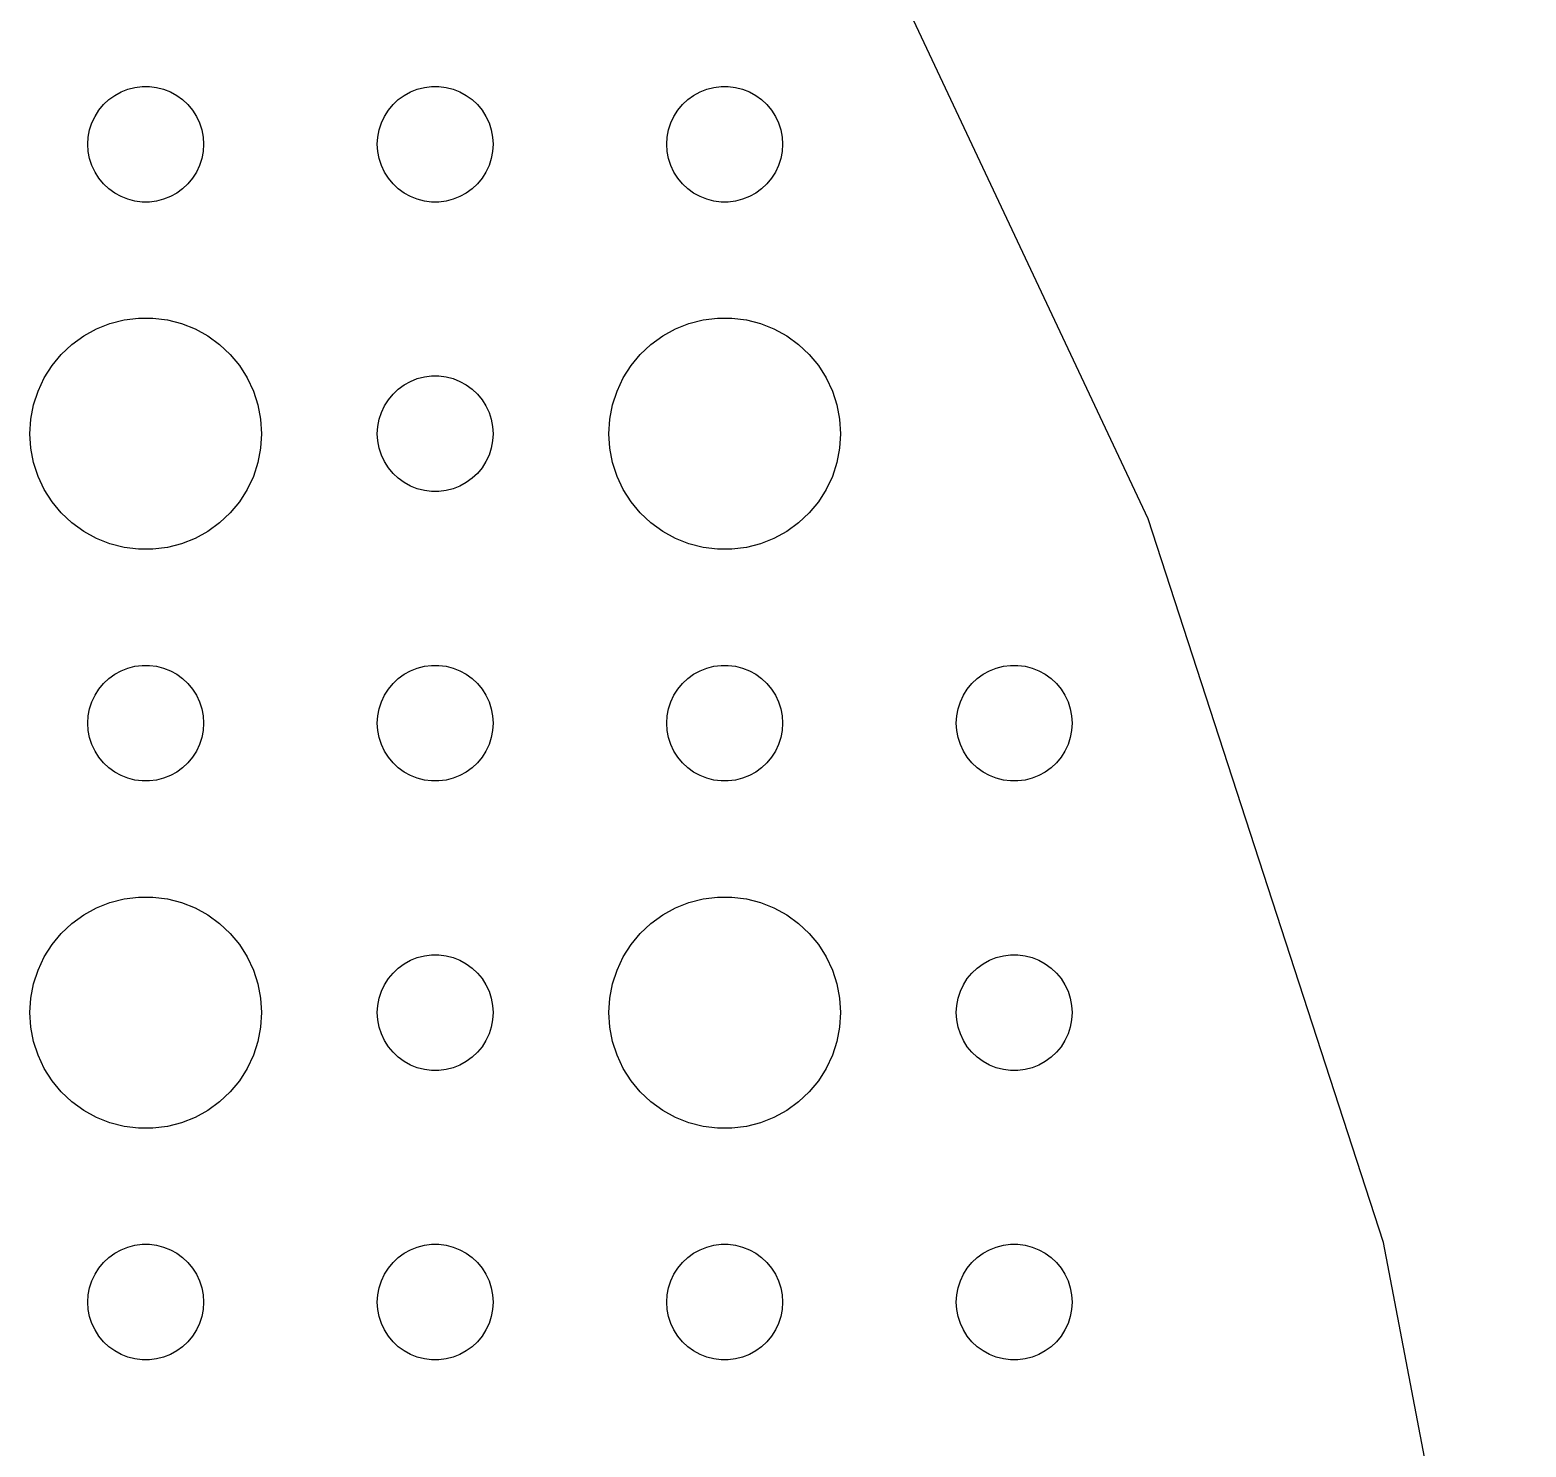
# Model space of a CAD drawing. Header units: metres. Extents: x -157 to 157, y -157 to 157.
# Drawn here: x 117 to 155.76, y 33.74 to 70.46 of the extents above; entities that cross this region are included whole.
import ezdxf

# ---------------------------------------------------------------- set-up
doc = ezdxf.new("R2010")
doc.units = ezdxf.units.M

msp = doc.modelspace()

# ---------------------------------------------------------------- linework, layer by layer
for p, q in [((145.975, 57.7955), (137.58, 75.6353)), ((119.719, 68.9734), (119.906, 68.997)), ((119.906, 68.997), (120.094, 68.997)), ((120.094, 68.997), (120.281, 68.9734)), ((127.219, 68.9734), (127.406, 68.997)), ((127.406, 68.997), (127.594, 68.997)), ((127.594, 68.997), (127.781, 68.9734)), ((134.719, 68.9734), (134.906, 68.997)), ((134.906, 68.997), (135.094, 68.997)), ((135.094, 68.997), (135.281, 68.9734)), ((118.907, 68.5268), (119.044, 68.6558)), ((119.044, 68.6558), (119.196, 68.7665)), ((119.196, 68.7665), (119.361, 68.8572)), ((119.361, 68.8572), (119.536, 68.9266)), ((119.536, 68.9266), (119.719, 68.9734)), ((120.281, 68.9734), (120.464, 68.9266)), ((120.464, 68.9266), (120.639, 68.8572)), ((120.639, 68.8572), (120.804, 68.7665)), ((120.804, 68.7665), (120.956, 68.6558)), ((120.956, 68.6558), (121.093, 68.5268)), ((126.407, 68.5268), (126.544, 68.6558)), ((126.544, 68.6558), (126.696, 68.7665)), ((126.696, 68.7665), (126.861, 68.8572)), ((126.861, 68.8572), (127.036, 68.9266)), ((127.036, 68.9266), (127.219, 68.9734)), ((127.781, 68.9734), (127.964, 68.9266)), ((127.964, 68.9266), (128.139, 68.8572)), ((128.139, 68.8572), (128.304, 68.7665)), ((128.304, 68.7665), (128.456, 68.6558)), ((128.456, 68.6558), (128.593, 68.5268)), ((133.907, 68.5268), (134.044, 68.6558)), ((134.044, 68.6558), (134.196, 68.7665)), ((134.196, 68.7665), (134.361, 68.8572)), ((134.361, 68.8572), (134.536, 68.9266)), ((134.536, 68.9266), (134.719, 68.9734)), ((135.281, 68.9734), (135.464, 68.9266)), ((135.464, 68.9266), (135.639, 68.8572)), ((135.639, 68.8572), (135.804, 68.7665)), ((135.804, 68.7665), (135.956, 68.6558)), ((135.956, 68.6558), (136.093, 68.5268)), ((118.605, 68.0522), (118.686, 68.2226)), ((118.686, 68.2226), (118.786, 68.3817)), ((118.786, 68.3817), (118.907, 68.5268)), ((121.093, 68.5268), (121.214, 68.3817)), ((121.214, 68.3817), (121.314, 68.2226)), ((121.314, 68.2226), (121.395, 68.0522)), ((126.105, 68.0522), (126.186, 68.2226)), ((126.186, 68.2226), (126.286, 68.3817)), ((126.286, 68.3817), (126.407, 68.5268)), ((128.593, 68.5268), (128.714, 68.3817)), ((128.714, 68.3817), (128.814, 68.2226)), ((128.814, 68.2226), (128.895, 68.0522)), ((133.605, 68.0522), (133.686, 68.2226)), ((133.686, 68.2226), (133.786, 68.3817)), ((133.786, 68.3817), (133.907, 68.5268)), ((136.093, 68.5268), (136.214, 68.3817)), ((136.214, 68.3817), (136.314, 68.2226)), ((136.314, 68.2226), (136.395, 68.0522)), ((118.512, 67.688), (118.547, 67.873)), ((118.547, 67.873), (118.605, 68.0522)), ((121.395, 68.0522), (121.453, 67.873)), ((121.453, 67.873), (121.488, 67.688)), ((126.012, 67.688), (126.047, 67.873)), ((126.047, 67.873), (126.105, 68.0522)), ((128.895, 68.0522), (128.953, 67.873)), ((128.953, 67.873), (128.988, 67.688)), ((133.512, 67.688), (133.547, 67.873)), ((133.547, 67.873), (133.605, 68.0522)), ((136.395, 68.0522), (136.453, 67.873)), ((136.453, 67.873), (136.488, 67.688)), ((118.5, 67.5), (118.512, 67.688)), ((118.512, 67.312), (118.5, 67.5)), ((121.488, 67.688), (121.5, 67.5)), ((121.5, 67.5), (121.488, 67.312)), ((126, 67.5), (126.012, 67.688)), ((126.012, 67.312), (126, 67.5)), ((128.988, 67.688), (129, 67.5)), ((129, 67.5), (128.988, 67.312)), ((133.5, 67.5), (133.512, 67.688)), ((133.512, 67.312), (133.5, 67.5)), ((136.488, 67.688), (136.5, 67.5)), ((136.5, 67.5), (136.488, 67.312)), ((118.547, 67.127), (118.512, 67.312)), ((118.605, 66.9478), (118.547, 67.127)), ((121.453, 67.127), (121.395, 66.9478)), ((121.488, 67.312), (121.453, 67.127)), ((126.047, 67.127), (126.012, 67.312)), ((126.105, 66.9478), (126.047, 67.127)), ((128.953, 67.127), (128.895, 66.9478)), ((128.988, 67.312), (128.953, 67.127)), ((133.547, 67.127), (133.512, 67.312)), ((133.605, 66.9478), (133.547, 67.127)), ((136.453, 67.127), (136.395, 66.9478)), ((136.488, 67.312), (136.453, 67.127)), ((118.686, 66.7774), (118.605, 66.9478)), ((118.786, 66.6183), (118.686, 66.7774)), ((121.314, 66.7774), (121.214, 66.6183)), ((121.395, 66.9478), (121.314, 66.7774)), ((126.186, 66.7774), (126.105, 66.9478)), ((126.286, 66.6183), (126.186, 66.7774)), ((128.814, 66.7774), (128.714, 66.6183)), ((128.895, 66.9478), (128.814, 66.7774)), ((133.686, 66.7774), (133.605, 66.9478)), ((133.786, 66.6183), (133.686, 66.7774)), ((136.314, 66.7774), (136.214, 66.6183)), ((136.395, 66.9478), (136.314, 66.7774)), ((118.907, 66.4732), (118.786, 66.6183)), ((119.044, 66.3442), (118.907, 66.4732)), ((119.196, 66.2335), (119.044, 66.3442)), ((120.956, 66.3442), (120.804, 66.2335)), ((121.093, 66.4732), (120.956, 66.3442)), ((121.214, 66.6183), (121.093, 66.4732)), ((126.407, 66.4732), (126.286, 66.6183)), ((126.544, 66.3442), (126.407, 66.4732)), ((126.696, 66.2335), (126.544, 66.3442)), ((128.456, 66.3442), (128.304, 66.2335)), ((128.593, 66.4732), (128.456, 66.3442)), ((128.714, 66.6183), (128.593, 66.4732)), ((133.907, 66.4732), (133.786, 66.6183)), ((134.044, 66.3442), (133.907, 66.4732)), ((134.196, 66.2335), (134.044, 66.3442)), ((135.956, 66.3442), (135.804, 66.2335)), ((136.093, 66.4732), (135.956, 66.3442)), ((136.214, 66.6183), (136.093, 66.4732)), ((119.361, 66.1428), (119.196, 66.2335)), ((119.536, 66.0734), (119.361, 66.1428)), ((119.719, 66.0266), (119.536, 66.0734)), ((119.906, 66.003), (119.719, 66.0266)), ((120.094, 66.003), (119.906, 66.003)), ((120.281, 66.0266), (120.094, 66.003)), ((120.464, 66.0734), (120.281, 66.0266)), ((120.639, 66.1428), (120.464, 66.0734)), ((120.804, 66.2335), (120.639, 66.1428)), ((126.861, 66.1428), (126.696, 66.2335)), ((127.036, 66.0734), (126.861, 66.1428)), ((127.219, 66.0266), (127.036, 66.0734)), ((127.406, 66.003), (127.219, 66.0266)), ((127.594, 66.003), (127.406, 66.003)), ((127.781, 66.0266), (127.594, 66.003)), ((127.964, 66.0734), (127.781, 66.0266)), ((128.139, 66.1428), (127.964, 66.0734)), ((128.304, 66.2335), (128.139, 66.1428)), ((134.361, 66.1428), (134.196, 66.2335)), ((134.536, 66.0734), (134.361, 66.1428)), ((134.719, 66.0266), (134.536, 66.0734)), ((134.906, 66.003), (134.719, 66.0266)), ((135.094, 66.003), (134.906, 66.003)), ((135.281, 66.0266), (135.094, 66.003)), ((135.464, 66.0734), (135.281, 66.0266)), ((135.639, 66.1428), (135.464, 66.0734)), ((135.804, 66.2335), (135.639, 66.1428)), ((118.723, 62.7145), (119.073, 62.8532)), ((119.073, 62.8532), (119.438, 62.9469)), ((119.438, 62.9469), (119.812, 62.9941)), ((119.812, 62.9941), (120.188, 62.9941)), ((120.188, 62.9941), (120.562, 62.9469)), ((120.562, 62.9469), (120.927, 62.8532)), ((120.927, 62.8532), (121.277, 62.7145)), ((133.723, 62.7145), (134.073, 62.8532)), ((134.073, 62.8532), (134.438, 62.9469)), ((134.438, 62.9469), (134.812, 62.9941)), ((134.812, 62.9941), (135.188, 62.9941)), ((135.188, 62.9941), (135.562, 62.9469)), ((135.562, 62.9469), (135.927, 62.8532)), ((135.927, 62.8532), (136.277, 62.7145)), ((118.088, 62.3115), (118.393, 62.533)), ((118.393, 62.533), (118.723, 62.7145)), ((121.277, 62.7145), (121.607, 62.533)), ((121.607, 62.533), (121.912, 62.3115)), ((133.088, 62.3115), (133.393, 62.533)), ((133.393, 62.533), (133.723, 62.7145)), ((136.277, 62.7145), (136.607, 62.533)), ((136.607, 62.533), (136.912, 62.3115)), ((117.573, 61.7634), (117.813, 62.0536)), ((117.813, 62.0536), (118.088, 62.3115)), ((121.912, 62.3115), (122.187, 62.0536)), ((122.187, 62.0536), (122.427, 61.7634)), ((132.573, 61.7634), (132.813, 62.0536)), ((132.813, 62.0536), (133.088, 62.3115)), ((136.912, 62.3115), (137.187, 62.0536)), ((137.187, 62.0536), (137.427, 61.7634)), ((117.371, 61.4453), (117.573, 61.7634)), ((122.427, 61.7634), (122.629, 61.4453)), ((132.371, 61.4453), (132.573, 61.7634)), ((137.427, 61.7634), (137.629, 61.4453)), ((117.211, 61.1044), (117.371, 61.4453)), ((122.629, 61.4453), (122.789, 61.1044)), ((126.544, 61.1558), (126.696, 61.2665)), ((126.696, 61.2665), (126.861, 61.3572)), ((126.861, 61.3572), (127.036, 61.4266)), ((127.036, 61.4266), (127.219, 61.4734)), ((127.219, 61.4734), (127.406, 61.497)), ((127.406, 61.497), (127.594, 61.497)), ((127.594, 61.497), (127.781, 61.4734)), ((127.781, 61.4734), (127.964, 61.4266)), ((127.964, 61.4266), (128.139, 61.3572)), ((128.139, 61.3572), (128.304, 61.2665)), ((128.304, 61.2665), (128.456, 61.1558)), ((132.211, 61.1044), (132.371, 61.4453)), ((137.629, 61.4453), (137.789, 61.1044)), ((117.094, 60.7461), (117.211, 61.1044)), ((122.789, 61.1044), (122.906, 60.7461)), ((126.186, 60.7226), (126.286, 60.8817)), ((126.286, 60.8817), (126.407, 61.0268)), ((126.407, 61.0268), (126.544, 61.1558)), ((128.456, 61.1558), (128.593, 61.0268)), ((128.593, 61.0268), (128.714, 60.8817)), ((128.714, 60.8817), (128.814, 60.7226)), ((132.094, 60.7461), (132.211, 61.1044)), ((137.789, 61.1044), (137.906, 60.7461)), ((117.024, 60.376), (117.094, 60.7461)), ((122.906, 60.7461), (122.976, 60.376)), ((126.047, 60.373), (126.105, 60.5522)), ((126.105, 60.5522), (126.186, 60.7226)), ((128.814, 60.7226), (128.895, 60.5522)), ((128.895, 60.5522), (128.953, 60.373)), ((132.024, 60.376), (132.094, 60.7461)), ((137.906, 60.7461), (137.976, 60.376)), ((117, 60), (117.024, 60.376)), ((122.976, 60.376), (123, 60)), ((126, 60), (126.012, 60.188)), ((126.012, 60.188), (126.047, 60.373)), ((128.953, 60.373), (128.988, 60.188)), ((128.988, 60.188), (129, 60)), ((132, 60), (132.024, 60.376)), ((137.976, 60.376), (138, 60)), ((117.024, 59.624), (117, 60)), ((123, 60), (122.976, 59.624)), ((126.012, 59.812), (126, 60)), ((126.047, 59.627), (126.012, 59.812)), ((128.988, 59.812), (128.953, 59.627)), ((129, 60), (128.988, 59.812)), ((132.024, 59.624), (132, 60)), ((138, 60), (137.976, 59.624)), ((117.094, 59.2539), (117.024, 59.624)), ((122.976, 59.624), (122.906, 59.2539)), ((126.105, 59.4478), (126.047, 59.627)), ((126.186, 59.2774), (126.105, 59.4478)), ((128.895, 59.4478), (128.814, 59.2774)), ((128.953, 59.627), (128.895, 59.4478)), ((132.094, 59.2539), (132.024, 59.624)), ((137.976, 59.624), (137.906, 59.2539)), ((117.211, 58.8956), (117.094, 59.2539)), ((122.906, 59.2539), (122.789, 58.8956)), ((126.286, 59.1183), (126.186, 59.2774)), ((126.407, 58.9732), (126.286, 59.1183)), ((126.544, 58.8442), (126.407, 58.9732)), ((128.593, 58.9732), (128.456, 58.8442)), ((128.714, 59.1183), (128.593, 58.9732)), ((128.814, 59.2774), (128.714, 59.1183)), ((132.211, 58.8956), (132.094, 59.2539)), ((137.906, 59.2539), (137.789, 58.8956)), ((117.371, 58.5547), (117.211, 58.8956)), ((117.573, 58.2366), (117.371, 58.5547)), ((122.629, 58.5547), (122.427, 58.2366)), ((122.789, 58.8956), (122.629, 58.5547)), ((126.696, 58.7335), (126.544, 58.8442)), ((126.861, 58.6428), (126.696, 58.7335)), ((127.036, 58.5734), (126.861, 58.6428)), ((127.219, 58.5266), (127.036, 58.5734)), ((127.964, 58.5734), (127.781, 58.5266)), ((128.139, 58.6428), (127.964, 58.5734)), ((128.304, 58.7335), (128.139, 58.6428)), ((128.456, 58.8442), (128.304, 58.7335)), ((132.371, 58.5547), (132.211, 58.8956)), ((132.573, 58.2366), (132.371, 58.5547)), ((137.629, 58.5547), (137.427, 58.2366)), ((137.789, 58.8956), (137.629, 58.5547)), ((117.813, 57.9464), (117.573, 58.2366)), ((122.427, 58.2366), (122.187, 57.9464)), ((127.406, 58.503), (127.219, 58.5266)), ((127.594, 58.503), (127.406, 58.503)), ((127.781, 58.5266), (127.594, 58.503)), ((132.813, 57.9464), (132.573, 58.2366)), ((137.427, 58.2366), (137.187, 57.9464)), ((118.088, 57.6885), (117.813, 57.9464)), ((122.187, 57.9464), (121.912, 57.6885)), ((133.088, 57.6885), (132.813, 57.9464)), ((137.187, 57.9464), (136.912, 57.6885)), ((152.068, 39.0443), (145.975, 57.7955)), ((118.393, 57.467), (118.088, 57.6885)), ((118.723, 57.2855), (118.393, 57.467)), ((121.607, 57.467), (121.277, 57.2855)), ((121.912, 57.6885), (121.607, 57.467)), ((133.393, 57.467), (133.088, 57.6885)), ((133.723, 57.2855), (133.393, 57.467)), ((136.607, 57.467), (136.277, 57.2855)), ((136.912, 57.6885), (136.607, 57.467)), ((119.073, 57.1468), (118.723, 57.2855)), ((119.438, 57.0531), (119.073, 57.1468)), ((119.812, 57.0059), (119.438, 57.0531)), ((120.188, 57.0059), (119.812, 57.0059)), ((120.562, 57.0531), (120.188, 57.0059)), ((120.927, 57.1468), (120.562, 57.0531)), ((121.277, 57.2855), (120.927, 57.1468)), ((134.073, 57.1468), (133.723, 57.2855)), ((134.438, 57.0531), (134.073, 57.1468)), ((134.812, 57.0059), (134.438, 57.0531)), ((135.188, 57.0059), (134.812, 57.0059)), ((135.562, 57.0531), (135.188, 57.0059)), ((135.927, 57.1468), (135.562, 57.0531)), ((136.277, 57.2855), (135.927, 57.1468)), ((119.361, 53.8572), (119.536, 53.9266)), ((119.536, 53.9266), (119.719, 53.9734)), ((119.719, 53.9734), (119.906, 53.997)), ((119.906, 53.997), (120.094, 53.997)), ((120.094, 53.997), (120.281, 53.9734)), ((120.281, 53.9734), (120.464, 53.9266)), ((120.464, 53.9266), (120.639, 53.8572)), ((126.861, 53.8572), (127.036, 53.9266)), ((127.036, 53.9266), (127.219, 53.9734)), ((127.219, 53.9734), (127.406, 53.997)), ((127.406, 53.997), (127.594, 53.997)), ((127.594, 53.997), (127.781, 53.9734)), ((127.781, 53.9734), (127.964, 53.9266)), ((127.964, 53.9266), (128.139, 53.8572)), ((134.361, 53.8572), (134.536, 53.9266)), ((134.536, 53.9266), (134.719, 53.9734)), ((134.719, 53.9734), (134.906, 53.997)), ((134.906, 53.997), (135.094, 53.997)), ((135.094, 53.997), (135.281, 53.9734)), ((135.281, 53.9734), (135.464, 53.9266)), ((135.464, 53.9266), (135.639, 53.8572)), ((141.861, 53.8572), (142.036, 53.9266)), ((142.036, 53.9266), (142.219, 53.9734)), ((142.219, 53.9734), (142.406, 53.997)), ((142.406, 53.997), (142.594, 53.997)), ((142.594, 53.997), (142.781, 53.9734)), ((142.781, 53.9734), (142.964, 53.9266)), ((142.964, 53.9266), (143.139, 53.8572)), ((118.786, 53.3817), (118.907, 53.5268)), ((118.907, 53.5268), (119.044, 53.6558)), ((119.044, 53.6558), (119.196, 53.7665)), ((119.196, 53.7665), (119.361, 53.8572)), ((120.639, 53.8572), (120.804, 53.7665)), ((120.804, 53.7665), (120.956, 53.6558)), ((120.956, 53.6558), (121.093, 53.5268)), ((121.093, 53.5268), (121.214, 53.3817)), ((126.286, 53.3817), (126.407, 53.5268)), ((126.407, 53.5268), (126.544, 53.6558)), ((126.544, 53.6558), (126.696, 53.7665)), ((126.696, 53.7665), (126.861, 53.8572)), ((128.139, 53.8572), (128.304, 53.7665)), ((128.304, 53.7665), (128.456, 53.6558)), ((128.456, 53.6558), (128.593, 53.5268)), ((128.593, 53.5268), (128.714, 53.3817)), ((133.786, 53.3817), (133.907, 53.5268)), ((133.907, 53.5268), (134.044, 53.6558)), ((134.044, 53.6558), (134.196, 53.7665)), ((134.196, 53.7665), (134.361, 53.8572)), ((135.639, 53.8572), (135.804, 53.7665)), ((135.804, 53.7665), (135.956, 53.6558)), ((135.956, 53.6558), (136.093, 53.5268)), ((136.093, 53.5268), (136.214, 53.3817)), ((141.286, 53.3817), (141.407, 53.5268)), ((141.407, 53.5268), (141.544, 53.6558)), ((141.544, 53.6558), (141.696, 53.7665)), ((141.696, 53.7665), (141.861, 53.8572)), ((143.139, 53.8572), (143.304, 53.7665)), ((143.304, 53.7665), (143.456, 53.6558)), ((143.456, 53.6558), (143.593, 53.5268)), ((143.593, 53.5268), (143.714, 53.3817)), ((118.605, 53.0522), (118.686, 53.2226)), ((118.686, 53.2226), (118.786, 53.3817)), ((121.214, 53.3817), (121.314, 53.2226)), ((121.314, 53.2226), (121.395, 53.0522)), ((126.105, 53.0522), (126.186, 53.2226)), ((126.186, 53.2226), (126.286, 53.3817)), ((128.714, 53.3817), (128.814, 53.2226)), ((128.814, 53.2226), (128.895, 53.0522)), ((133.605, 53.0522), (133.686, 53.2226)), ((133.686, 53.2226), (133.786, 53.3817)), ((136.214, 53.3817), (136.314, 53.2226)), ((136.314, 53.2226), (136.395, 53.0522)), ((141.105, 53.0522), (141.186, 53.2226)), ((141.186, 53.2226), (141.286, 53.3817)), ((143.714, 53.3817), (143.814, 53.2226)), ((143.814, 53.2226), (143.895, 53.0522)), ((118.512, 52.688), (118.547, 52.873)), ((118.547, 52.873), (118.605, 53.0522)), ((121.395, 53.0522), (121.453, 52.873)), ((121.453, 52.873), (121.488, 52.688)), ((126.012, 52.688), (126.047, 52.873)), ((126.047, 52.873), (126.105, 53.0522)), ((128.895, 53.0522), (128.953, 52.873)), ((128.953, 52.873), (128.988, 52.688)), ((133.512, 52.688), (133.547, 52.873)), ((133.547, 52.873), (133.605, 53.0522)), ((136.395, 53.0522), (136.453, 52.873)), ((136.453, 52.873), (136.488, 52.688)), ((141.012, 52.688), (141.047, 52.873)), ((141.047, 52.873), (141.105, 53.0522)), ((143.895, 53.0522), (143.953, 52.873)), ((143.953, 52.873), (143.988, 52.688)), ((118.5, 52.5), (118.512, 52.688)), ((118.512, 52.312), (118.5, 52.5)), ((121.488, 52.688), (121.5, 52.5)), ((121.5, 52.5), (121.488, 52.312)), ((126, 52.5), (126.012, 52.688)), ((126.012, 52.312), (126, 52.5)), ((128.988, 52.688), (129, 52.5)), ((129, 52.5), (128.988, 52.312)), ((133.5, 52.5), (133.512, 52.688)), ((133.512, 52.312), (133.5, 52.5)), ((136.488, 52.688), (136.5, 52.5)), ((136.5, 52.5), (136.488, 52.312)), ((141, 52.5), (141.012, 52.688)), ((141.012, 52.312), (141, 52.5)), ((143.988, 52.688), (144, 52.5)), ((144, 52.5), (143.988, 52.312)), ((118.547, 52.127), (118.512, 52.312)), ((118.605, 51.9478), (118.547, 52.127)), ((118.686, 51.7774), (118.605, 51.9478)), ((121.395, 51.9478), (121.314, 51.7774)), ((121.453, 52.127), (121.395, 51.9478)), ((121.488, 52.312), (121.453, 52.127)), ((126.047, 52.127), (126.012, 52.312)), ((126.105, 51.9478), (126.047, 52.127)), ((126.186, 51.7774), (126.105, 51.9478)), ((128.895, 51.9478), (128.814, 51.7774)), ((128.953, 52.127), (128.895, 51.9478)), ((128.988, 52.312), (128.953, 52.127)), ((133.547, 52.127), (133.512, 52.312)), ((133.605, 51.9478), (133.547, 52.127)), ((133.686, 51.7774), (133.605, 51.9478)), ((136.395, 51.9478), (136.314, 51.7774)), ((136.453, 52.127), (136.395, 51.9478)), ((136.488, 52.312), (136.453, 52.127)), ((141.047, 52.127), (141.012, 52.312)), ((141.105, 51.9478), (141.047, 52.127)), ((141.186, 51.7774), (141.105, 51.9478)), ((143.895, 51.9478), (143.814, 51.7774)), ((143.953, 52.127), (143.895, 51.9478)), ((143.988, 52.312), (143.953, 52.127)), ((118.786, 51.6183), (118.686, 51.7774)), ((118.907, 51.4732), (118.786, 51.6183)), ((121.214, 51.6183), (121.093, 51.4732)), ((121.314, 51.7774), (121.214, 51.6183)), ((126.286, 51.6183), (126.186, 51.7774)), ((126.407, 51.4732), (126.286, 51.6183)), ((128.714, 51.6183), (128.593, 51.4732)), ((128.814, 51.7774), (128.714, 51.6183)), ((133.786, 51.6183), (133.686, 51.7774)), ((133.907, 51.4732), (133.786, 51.6183)), ((136.214, 51.6183), (136.093, 51.4732)), ((136.314, 51.7774), (136.214, 51.6183)), ((141.286, 51.6183), (141.186, 51.7774)), ((141.407, 51.4732), (141.286, 51.6183)), ((143.714, 51.6183), (143.593, 51.4732)), ((143.814, 51.7774), (143.714, 51.6183)), ((119.044, 51.3442), (118.907, 51.4732)), ((119.196, 51.2335), (119.044, 51.3442)), ((119.361, 51.1428), (119.196, 51.2335)), ((120.804, 51.2335), (120.639, 51.1428)), ((120.956, 51.3442), (120.804, 51.2335)), ((121.093, 51.4732), (120.956, 51.3442)), ((126.544, 51.3442), (126.407, 51.4732)), ((126.696, 51.2335), (126.544, 51.3442)), ((126.861, 51.1428), (126.696, 51.2335)), ((128.304, 51.2335), (128.139, 51.1428)), ((128.456, 51.3442), (128.304, 51.2335)), ((128.593, 51.4732), (128.456, 51.3442)), ((134.044, 51.3442), (133.907, 51.4732)), ((134.196, 51.2335), (134.044, 51.3442)), ((134.361, 51.1428), (134.196, 51.2335)), ((135.804, 51.2335), (135.639, 51.1428)), ((135.956, 51.3442), (135.804, 51.2335)), ((136.093, 51.4732), (135.956, 51.3442)), ((141.544, 51.3442), (141.407, 51.4732)), ((141.696, 51.2335), (141.544, 51.3442)), ((141.861, 51.1428), (141.696, 51.2335)), ((143.304, 51.2335), (143.139, 51.1428)), ((143.456, 51.3442), (143.304, 51.2335)), ((143.593, 51.4732), (143.456, 51.3442)), ((119.536, 51.0734), (119.361, 51.1428)), ((119.719, 51.0266), (119.536, 51.0734)), ((119.906, 51.003), (119.719, 51.0266)), ((120.094, 51.003), (119.906, 51.003)), ((120.281, 51.0266), (120.094, 51.003)), ((120.464, 51.0734), (120.281, 51.0266)), ((120.639, 51.1428), (120.464, 51.0734)), ((127.036, 51.0734), (126.861, 51.1428)), ((127.219, 51.0266), (127.036, 51.0734)), ((127.406, 51.003), (127.219, 51.0266)), ((127.594, 51.003), (127.406, 51.003)), ((127.781, 51.0266), (127.594, 51.003)), ((127.964, 51.0734), (127.781, 51.0266)), ((128.139, 51.1428), (127.964, 51.0734)), ((134.536, 51.0734), (134.361, 51.1428)), ((134.719, 51.0266), (134.536, 51.0734)), ((134.906, 51.003), (134.719, 51.0266)), ((135.094, 51.003), (134.906, 51.003)), ((135.281, 51.0266), (135.094, 51.003)), ((135.464, 51.0734), (135.281, 51.0266)), ((135.639, 51.1428), (135.464, 51.0734)), ((142.036, 51.0734), (141.861, 51.1428)), ((142.219, 51.0266), (142.036, 51.0734)), ((142.406, 51.003), (142.219, 51.0266)), ((142.594, 51.003), (142.406, 51.003)), ((142.781, 51.0266), (142.594, 51.003)), ((142.964, 51.0734), (142.781, 51.0266)), ((143.139, 51.1428), (142.964, 51.0734)), ((118.393, 47.533), (118.723, 47.7145)), ((118.723, 47.7145), (119.073, 47.8532)), ((119.073, 47.8532), (119.438, 47.9469)), ((119.438, 47.9469), (119.812, 47.9941)), ((119.812, 47.9941), (120.188, 47.9941)), ((120.188, 47.9941), (120.562, 47.9469)), ((120.562, 47.9469), (120.927, 47.8532)), ((120.927, 47.8532), (121.277, 47.7145)), ((121.277, 47.7145), (121.607, 47.533)), ((133.393, 47.533), (133.723, 47.7145)), ((133.723, 47.7145), (134.073, 47.8532)), ((134.073, 47.8532), (134.438, 47.9469)), ((134.438, 47.9469), (134.812, 47.9941)), ((134.812, 47.9941), (135.188, 47.9941)), ((135.188, 47.9941), (135.562, 47.9469)), ((135.562, 47.9469), (135.927, 47.8532)), ((135.927, 47.8532), (136.277, 47.7145)), ((136.277, 47.7145), (136.607, 47.533)), ((117.813, 47.0536), (118.088, 47.3115)), ((118.088, 47.3115), (118.393, 47.533)), ((121.607, 47.533), (121.912, 47.3115)), ((121.912, 47.3115), (122.187, 47.0536)), ((132.813, 47.0536), (133.088, 47.3115)), ((133.088, 47.3115), (133.393, 47.533)), ((136.607, 47.533), (136.912, 47.3115)), ((136.912, 47.3115), (137.187, 47.0536)), ((117.573, 46.7634), (117.813, 47.0536)), ((122.187, 47.0536), (122.427, 46.7634)), ((132.573, 46.7634), (132.813, 47.0536)), ((137.187, 47.0536), (137.427, 46.7634)), ((117.371, 46.4453), (117.573, 46.7634)), ((122.427, 46.7634), (122.629, 46.4453)), ((132.371, 46.4453), (132.573, 46.7634)), ((137.427, 46.7634), (137.629, 46.4453)), ((117.211, 46.1044), (117.371, 46.4453)), ((122.629, 46.4453), (122.789, 46.1044)), ((126.407, 46.0268), (126.544, 46.1558)), ((126.544, 46.1558), (126.696, 46.2665)), ((126.696, 46.2665), (126.861, 46.3572)), ((126.861, 46.3572), (127.036, 46.4266)), ((127.036, 46.4266), (127.219, 46.4734)), ((127.219, 46.4734), (127.406, 46.497)), ((127.406, 46.497), (127.594, 46.497)), ((127.594, 46.497), (127.781, 46.4734)), ((127.781, 46.4734), (127.964, 46.4266)), ((127.964, 46.4266), (128.139, 46.3572)), ((128.139, 46.3572), (128.304, 46.2665)), ((128.304, 46.2665), (128.456, 46.1558)), ((128.456, 46.1558), (128.593, 46.0268)), ((132.211, 46.1044), (132.371, 46.4453)), ((137.629, 46.4453), (137.789, 46.1044)), ((141.407, 46.0268), (141.544, 46.1558)), ((141.544, 46.1558), (141.696, 46.2665)), ((141.696, 46.2665), (141.861, 46.3572)), ((141.861, 46.3572), (142.036, 46.4266)), ((142.036, 46.4266), (142.219, 46.4734)), ((142.219, 46.4734), (142.406, 46.497)), ((142.406, 46.497), (142.594, 46.497)), ((142.594, 46.497), (142.781, 46.4734)), ((142.781, 46.4734), (142.964, 46.4266)), ((142.964, 46.4266), (143.139, 46.3572)), ((143.139, 46.3572), (143.304, 46.2665)), ((143.304, 46.2665), (143.456, 46.1558)), ((143.456, 46.1558), (143.593, 46.0268)), ((117.024, 45.376), (117.094, 45.7461)), ((117.094, 45.7461), (117.211, 46.1044)), ((122.789, 46.1044), (122.906, 45.7461)), ((122.906, 45.7461), (122.976, 45.376)), ((126.186, 45.7226), (126.286, 45.8817)), ((126.286, 45.8817), (126.407, 46.0268)), ((128.593, 46.0268), (128.714, 45.8817)), ((128.714, 45.8817), (128.814, 45.7226)), ((132.024, 45.376), (132.094, 45.7461)), ((132.094, 45.7461), (132.211, 46.1044)), ((137.789, 46.1044), (137.906, 45.7461)), ((137.906, 45.7461), (137.976, 45.376)), ((141.186, 45.7226), (141.286, 45.8817)), ((141.286, 45.8817), (141.407, 46.0268)), ((143.593, 46.0268), (143.714, 45.8817)), ((143.714, 45.8817), (143.814, 45.7226)), ((117, 45), (117.024, 45.376)), ((122.976, 45.376), (123, 45)), ((126.012, 45.188), (126.047, 45.373)), ((126.047, 45.373), (126.105, 45.5522)), ((126.105, 45.5522), (126.186, 45.7226)), ((128.814, 45.7226), (128.895, 45.5522)), ((128.895, 45.5522), (128.953, 45.373)), ((128.953, 45.373), (128.988, 45.188)), ((132, 45), (132.024, 45.376)), ((137.976, 45.376), (138, 45)), ((141.012, 45.188), (141.047, 45.373)), ((141.047, 45.373), (141.105, 45.5522)), ((141.105, 45.5522), (141.186, 45.7226)), ((143.814, 45.7226), (143.895, 45.5522)), ((143.895, 45.5522), (143.953, 45.373)), ((143.953, 45.373), (143.988, 45.188)), ((117.024, 44.624), (117, 45)), ((123, 45), (122.976, 44.624)), ((126, 45), (126.012, 45.188)), ((126.012, 44.812), (126, 45)), ((128.988, 45.188), (129, 45)), ((129, 45), (128.988, 44.812)), ((132.024, 44.624), (132, 45)), ((138, 45), (137.976, 44.624)), ((141, 45), (141.012, 45.188)), ((141.012, 44.812), (141, 45)), ((143.988, 45.188), (144, 45)), ((144, 45), (143.988, 44.812)), ((117.094, 44.2539), (117.024, 44.624)), ((122.976, 44.624), (122.906, 44.2539)), ((126.047, 44.627), (126.012, 44.812)), ((126.105, 44.4478), (126.047, 44.627)), ((128.953, 44.627), (128.895, 44.4478)), ((128.988, 44.812), (128.953, 44.627)), ((132.094, 44.2539), (132.024, 44.624)), ((137.976, 44.624), (137.906, 44.2539)), ((141.047, 44.627), (141.012, 44.812)), ((141.105, 44.4478), (141.047, 44.627)), ((143.953, 44.627), (143.895, 44.4478)), ((143.988, 44.812), (143.953, 44.627)), ((117.211, 43.8956), (117.094, 44.2539)), ((122.906, 44.2539), (122.789, 43.8956)), ((126.186, 44.2774), (126.105, 44.4478)), ((126.286, 44.1183), (126.186, 44.2774)), ((128.814, 44.2774), (128.714, 44.1183)), ((128.895, 44.4478), (128.814, 44.2774)), ((132.211, 43.8956), (132.094, 44.2539)), ((137.906, 44.2539), (137.789, 43.8956)), ((141.186, 44.2774), (141.105, 44.4478)), ((141.286, 44.1183), (141.186, 44.2774)), ((143.814, 44.2774), (143.714, 44.1183)), ((143.895, 44.4478), (143.814, 44.2774)), ((117.371, 43.5547), (117.211, 43.8956)), ((122.789, 43.8956), (122.629, 43.5547)), ((126.407, 43.9732), (126.286, 44.1183)), ((126.544, 43.8442), (126.407, 43.9732)), ((126.696, 43.7335), (126.544, 43.8442)), ((128.456, 43.8442), (128.304, 43.7335)), ((128.593, 43.9732), (128.456, 43.8442)), ((128.714, 44.1183), (128.593, 43.9732)), ((132.371, 43.5547), (132.211, 43.8956)), ((137.789, 43.8956), (137.629, 43.5547)), ((141.407, 43.9732), (141.286, 44.1183)), ((141.544, 43.8442), (141.407, 43.9732)), ((141.696, 43.7335), (141.544, 43.8442)), ((143.456, 43.8442), (143.304, 43.7335)), ((143.593, 43.9732), (143.456, 43.8442)), ((143.714, 44.1183), (143.593, 43.9732)), ((117.573, 43.2366), (117.371, 43.5547)), ((122.629, 43.5547), (122.427, 43.2366)), ((126.861, 43.6428), (126.696, 43.7335)), ((127.036, 43.5734), (126.861, 43.6428)), ((127.219, 43.5266), (127.036, 43.5734)), ((127.406, 43.503), (127.219, 43.5266)), ((127.594, 43.503), (127.406, 43.503)), ((127.781, 43.5266), (127.594, 43.503)), ((127.964, 43.5734), (127.781, 43.5266)), ((128.139, 43.6428), (127.964, 43.5734)), ((128.304, 43.7335), (128.139, 43.6428)), ((132.573, 43.2366), (132.371, 43.5547)), ((137.629, 43.5547), (137.427, 43.2366)), ((141.861, 43.6428), (141.696, 43.7335)), ((142.036, 43.5734), (141.861, 43.6428)), ((142.219, 43.5266), (142.036, 43.5734)), ((142.406, 43.503), (142.219, 43.5266)), ((142.594, 43.503), (142.406, 43.503)), ((142.781, 43.5266), (142.594, 43.503)), ((142.964, 43.5734), (142.781, 43.5266)), ((143.139, 43.6428), (142.964, 43.5734)), ((143.304, 43.7335), (143.139, 43.6428)), ((117.813, 42.9464), (117.573, 43.2366)), ((122.427, 43.2366), (122.187, 42.9464)), ((132.813, 42.9464), (132.573, 43.2366)), ((137.427, 43.2366), (137.187, 42.9464)), ((118.088, 42.6885), (117.813, 42.9464)), ((118.393, 42.467), (118.088, 42.6885)), ((121.912, 42.6885), (121.607, 42.467)), ((122.187, 42.9464), (121.912, 42.6885)), ((133.088, 42.6885), (132.813, 42.9464)), ((133.393, 42.467), (133.088, 42.6885)), ((136.912, 42.6885), (136.607, 42.467)), ((137.187, 42.9464), (136.912, 42.6885)), ((118.723, 42.2855), (118.393, 42.467)), ((119.073, 42.1468), (118.723, 42.2855)), ((121.277, 42.2855), (120.927, 42.1468)), ((121.607, 42.467), (121.277, 42.2855)), ((133.723, 42.2855), (133.393, 42.467)), ((134.073, 42.1468), (133.723, 42.2855)), ((136.277, 42.2855), (135.927, 42.1468)), ((136.607, 42.467), (136.277, 42.2855)), ((119.438, 42.0531), (119.073, 42.1468)), ((119.812, 42.0059), (119.438, 42.0531)), ((120.188, 42.0059), (119.812, 42.0059)), ((120.562, 42.0531), (120.188, 42.0059)), ((120.927, 42.1468), (120.562, 42.0531)), ((134.438, 42.0531), (134.073, 42.1468)), ((134.812, 42.0059), (134.438, 42.0531)), ((135.188, 42.0059), (134.812, 42.0059)), ((135.562, 42.0531), (135.188, 42.0059)), ((135.927, 42.1468), (135.562, 42.0531)), ((119.044, 38.6558), (119.196, 38.7665)), ((119.196, 38.7665), (119.361, 38.8572)), ((119.361, 38.8572), (119.536, 38.9266)), ((119.536, 38.9266), (119.719, 38.9734)), ((119.719, 38.9734), (119.906, 38.997)), ((119.906, 38.997), (120.094, 38.997)), ((120.094, 38.997), (120.281, 38.9734)), ((120.281, 38.9734), (120.464, 38.9266)), ((120.464, 38.9266), (120.639, 38.8572)), ((120.639, 38.8572), (120.804, 38.7665)), ((120.804, 38.7665), (120.956, 38.6558)), ((126.544, 38.6558), (126.696, 38.7665)), ((126.696, 38.7665), (126.861, 38.8572)), ((126.861, 38.8572), (127.036, 38.9266)), ((127.036, 38.9266), (127.219, 38.9734)), ((127.219, 38.9734), (127.406, 38.997)), ((127.406, 38.997), (127.594, 38.997)), ((127.594, 38.997), (127.781, 38.9734)), ((127.781, 38.9734), (127.964, 38.9266)), ((127.964, 38.9266), (128.139, 38.8572)), ((128.139, 38.8572), (128.304, 38.7665)), ((128.304, 38.7665), (128.456, 38.6558)), ((134.044, 38.6558), (134.196, 38.7665)), ((134.196, 38.7665), (134.361, 38.8572)), ((134.361, 38.8572), (134.536, 38.9266)), ((134.536, 38.9266), (134.719, 38.9734)), ((134.719, 38.9734), (134.906, 38.997)), ((134.906, 38.997), (135.094, 38.997)), ((135.094, 38.997), (135.281, 38.9734)), ((135.281, 38.9734), (135.464, 38.9266)), ((135.464, 38.9266), (135.639, 38.8572)), ((135.639, 38.8572), (135.804, 38.7665)), ((135.804, 38.7665), (135.956, 38.6558)), ((141.544, 38.6558), (141.696, 38.7665)), ((141.696, 38.7665), (141.861, 38.8572)), ((141.861, 38.8572), (142.036, 38.9266)), ((142.036, 38.9266), (142.219, 38.9734)), ((142.219, 38.9734), (142.406, 38.997)), ((142.406, 38.997), (142.594, 38.997)), ((142.594, 38.997), (142.781, 38.9734)), ((142.781, 38.9734), (142.964, 38.9266)), ((142.964, 38.9266), (143.139, 38.8572)), ((143.139, 38.8572), (143.304, 38.7665)), ((143.304, 38.7665), (143.456, 38.6558)), ((155.762, 19.6773), (152.068, 39.0443)), ((118.686, 38.2226), (118.786, 38.3817)), ((118.786, 38.3817), (118.907, 38.5268)), ((118.907, 38.5268), (119.044, 38.6558)), ((120.956, 38.6558), (121.093, 38.5268)), ((121.093, 38.5268), (121.214, 38.3817)), ((121.214, 38.3817), (121.314, 38.2226)), ((126.186, 38.2226), (126.286, 38.3817)), ((126.286, 38.3817), (126.407, 38.5268)), ((126.407, 38.5268), (126.544, 38.6558)), ((128.456, 38.6558), (128.593, 38.5268)), ((128.593, 38.5268), (128.714, 38.3817)), ((128.714, 38.3817), (128.814, 38.2226)), ((133.686, 38.2226), (133.786, 38.3817)), ((133.786, 38.3817), (133.907, 38.5268)), ((133.907, 38.5268), (134.044, 38.6558)), ((135.956, 38.6558), (136.093, 38.5268)), ((136.093, 38.5268), (136.214, 38.3817)), ((136.214, 38.3817), (136.314, 38.2226)), ((141.186, 38.2226), (141.286, 38.3817)), ((141.286, 38.3817), (141.407, 38.5268)), ((141.407, 38.5268), (141.544, 38.6558)), ((143.456, 38.6558), (143.593, 38.5268)), ((143.593, 38.5268), (143.714, 38.3817)), ((143.714, 38.3817), (143.814, 38.2226)), ((118.547, 37.873), (118.605, 38.0522)), ((118.605, 38.0522), (118.686, 38.2226)), ((121.314, 38.2226), (121.395, 38.0522)), ((121.395, 38.0522), (121.453, 37.873)), ((126.047, 37.873), (126.105, 38.0522)), ((126.105, 38.0522), (126.186, 38.2226)), ((128.814, 38.2226), (128.895, 38.0522)), ((128.895, 38.0522), (128.953, 37.873)), ((133.547, 37.873), (133.605, 38.0522)), ((133.605, 38.0522), (133.686, 38.2226)), ((136.314, 38.2226), (136.395, 38.0522)), ((136.395, 38.0522), (136.453, 37.873)), ((141.047, 37.873), (141.105, 38.0522)), ((141.105, 38.0522), (141.186, 38.2226)), ((143.814, 38.2226), (143.895, 38.0522)), ((143.895, 38.0522), (143.953, 37.873)), ((118.5, 37.5), (118.512, 37.688)), ((118.512, 37.688), (118.547, 37.873)), ((121.453, 37.873), (121.488, 37.688)), ((121.488, 37.688), (121.5, 37.5)), ((126, 37.5), (126.012, 37.688)), ((126.012, 37.688), (126.047, 37.873)), ((128.953, 37.873), (128.988, 37.688)), ((128.988, 37.688), (129, 37.5)), ((133.5, 37.5), (133.512, 37.688)), ((133.512, 37.688), (133.547, 37.873)), ((136.453, 37.873), (136.488, 37.688)), ((136.488, 37.688), (136.5, 37.5)), ((141, 37.5), (141.012, 37.688)), ((141.012, 37.688), (141.047, 37.873)), ((143.953, 37.873), (143.988, 37.688)), ((143.988, 37.688), (144, 37.5)), ((118.512, 37.312), (118.5, 37.5)), ((118.547, 37.127), (118.512, 37.312)), ((121.488, 37.312), (121.453, 37.127)), ((121.5, 37.5), (121.488, 37.312)), ((126.012, 37.312), (126, 37.5)), ((126.047, 37.127), (126.012, 37.312)), ((128.988, 37.312), (128.953, 37.127)), ((129, 37.5), (128.988, 37.312)), ((133.512, 37.312), (133.5, 37.5)), ((133.547, 37.127), (133.512, 37.312)), ((136.488, 37.312), (136.453, 37.127)), ((136.5, 37.5), (136.488, 37.312)), ((141.012, 37.312), (141, 37.5)), ((141.047, 37.127), (141.012, 37.312)), ((143.988, 37.312), (143.953, 37.127)), ((144, 37.5), (143.988, 37.312)), ((118.605, 36.9478), (118.547, 37.127)), ((118.686, 36.7774), (118.605, 36.9478)), ((121.395, 36.9478), (121.314, 36.7774)), ((121.453, 37.127), (121.395, 36.9478)), ((126.105, 36.9478), (126.047, 37.127)), ((126.186, 36.7774), (126.105, 36.9478)), ((128.895, 36.9478), (128.814, 36.7774)), ((128.953, 37.127), (128.895, 36.9478)), ((133.605, 36.9478), (133.547, 37.127)), ((133.686, 36.7774), (133.605, 36.9478)), ((136.395, 36.9478), (136.314, 36.7774)), ((136.453, 37.127), (136.395, 36.9478)), ((141.105, 36.9478), (141.047, 37.127)), ((141.186, 36.7774), (141.105, 36.9478)), ((143.895, 36.9478), (143.814, 36.7774)), ((143.953, 37.127), (143.895, 36.9478)), ((118.786, 36.6183), (118.686, 36.7774)), ((118.907, 36.4732), (118.786, 36.6183)), ((119.044, 36.3442), (118.907, 36.4732)), ((121.093, 36.4732), (120.956, 36.3442)), ((121.214, 36.6183), (121.093, 36.4732)), ((121.314, 36.7774), (121.214, 36.6183)), ((126.286, 36.6183), (126.186, 36.7774)), ((126.407, 36.4732), (126.286, 36.6183)), ((126.544, 36.3442), (126.407, 36.4732)), ((128.593, 36.4732), (128.456, 36.3442)), ((128.714, 36.6183), (128.593, 36.4732)), ((128.814, 36.7774), (128.714, 36.6183)), ((133.786, 36.6183), (133.686, 36.7774)), ((133.907, 36.4732), (133.786, 36.6183)), ((134.044, 36.3442), (133.907, 36.4732)), ((136.093, 36.4732), (135.956, 36.3442)), ((136.214, 36.6183), (136.093, 36.4732)), ((136.314, 36.7774), (136.214, 36.6183)), ((141.286, 36.6183), (141.186, 36.7774)), ((141.407, 36.4732), (141.286, 36.6183)), ((141.544, 36.3442), (141.407, 36.4732)), ((143.593, 36.4732), (143.456, 36.3442)), ((143.714, 36.6183), (143.593, 36.4732)), ((143.814, 36.7774), (143.714, 36.6183)), ((119.196, 36.2335), (119.044, 36.3442)), ((119.361, 36.1428), (119.196, 36.2335)), ((119.536, 36.0734), (119.361, 36.1428)), ((119.719, 36.0266), (119.536, 36.0734)), ((120.464, 36.0734), (120.281, 36.0266)), ((120.639, 36.1428), (120.464, 36.0734)), ((120.804, 36.2335), (120.639, 36.1428)), ((120.956, 36.3442), (120.804, 36.2335)), ((126.696, 36.2335), (126.544, 36.3442)), ((126.861, 36.1428), (126.696, 36.2335)), ((127.036, 36.0734), (126.861, 36.1428)), ((127.219, 36.0266), (127.036, 36.0734)), ((127.964, 36.0734), (127.781, 36.0266)), ((128.139, 36.1428), (127.964, 36.0734)), ((128.304, 36.2335), (128.139, 36.1428)), ((128.456, 36.3442), (128.304, 36.2335)), ((134.196, 36.2335), (134.044, 36.3442)), ((134.361, 36.1428), (134.196, 36.2335)), ((134.536, 36.0734), (134.361, 36.1428)), ((134.719, 36.0266), (134.536, 36.0734)), ((135.464, 36.0734), (135.281, 36.0266)), ((135.639, 36.1428), (135.464, 36.0734)), ((135.804, 36.2335), (135.639, 36.1428)), ((135.956, 36.3442), (135.804, 36.2335)), ((141.696, 36.2335), (141.544, 36.3442)), ((141.861, 36.1428), (141.696, 36.2335)), ((142.036, 36.0734), (141.861, 36.1428)), ((142.219, 36.0266), (142.036, 36.0734)), ((142.964, 36.0734), (142.781, 36.0266)), ((143.139, 36.1428), (142.964, 36.0734)), ((143.304, 36.2335), (143.139, 36.1428)), ((143.456, 36.3442), (143.304, 36.2335)), ((119.906, 36.003), (119.719, 36.0266)), ((120.094, 36.003), (119.906, 36.003)), ((120.281, 36.0266), (120.094, 36.003)), ((127.406, 36.003), (127.219, 36.0266)), ((127.594, 36.003), (127.406, 36.003)), ((127.781, 36.0266), (127.594, 36.003)), ((134.906, 36.003), (134.719, 36.0266)), ((135.094, 36.003), (134.906, 36.003)), ((135.281, 36.0266), (135.094, 36.003)), ((142.406, 36.003), (142.219, 36.0266)), ((142.594, 36.003), (142.406, 36.003)), ((142.781, 36.0266), (142.594, 36.003))]:
    msp.add_line(p, q)

doc.saveas('drawing.dxf')
